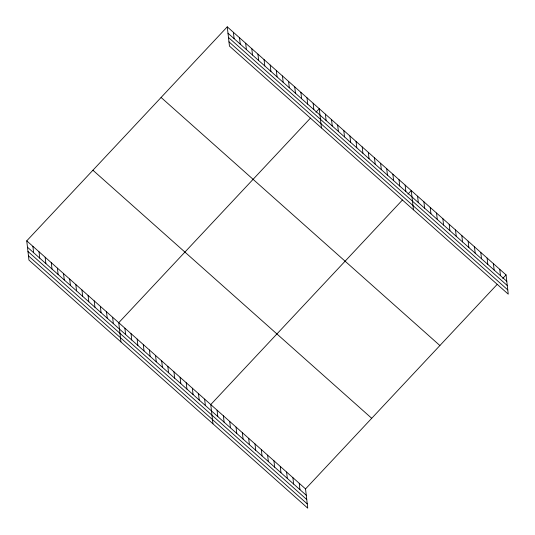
<?xml version="1.0" encoding="UTF-8"?>
<svg xmlns="http://www.w3.org/2000/svg" width="535" height="535" viewBox="0 0 535 535"><rect width="100%" height="100%" fill="white"/><g stroke="black" fill="none" stroke-linecap="round" stroke-linejoin="round"><path stroke-width="0.8" d="M26.75 240.85L305.545 488.91L307.739 508.156L28.944 260.09L26.75 240.85L227.261 26.844L506.056 274.91L508.25 294.15L229.455 46.09L227.261 26.844M310.44 118.121L118.75 322.712L120.943 341.952M315.958 112.236L319.261 108.705L321.455 127.945M402.447 199.983L210.757 404.574L212.95 423.814M407.958 194.098L411.268 190.567L413.461 209.807M305.545 488.91L497.236 284.326M502.746 278.441L506.056 274.91M227.99 33.217L506.785 281.283M228.472 37.463L507.267 285.529M228.973 41.837L507.768 289.903M161.095 97.464L439.89 345.53M92.916 170.224L371.711 418.29M27.479 247.224L306.274 495.283M27.96 251.47L306.756 499.536M28.455 255.844L307.257 503.91M499.737 269.286L500.466 275.659M493.417 263.661L494.146 270.035M487.097 258.037L487.826 264.41M480.778 252.413L481.507 258.786M474.458 246.796L475.187 253.169M468.138 241.171L468.867 247.544M461.819 235.547L462.548 241.92M455.506 229.923L456.228 236.296M449.186 224.305L449.908 230.672M442.866 218.681L443.589 225.054M436.547 213.057L437.269 219.43M430.227 207.433L430.949 213.806M423.907 201.809L424.63 208.182M417.588 196.191L418.31 202.558M405.135 185.11L405.858 191.483M399.003 179.653L399.725 186.026M392.864 174.196L393.593 180.562M386.731 168.739L387.46 175.105M380.599 163.275L381.328 169.648M374.467 157.818L375.189 164.191M368.334 152.361L369.056 158.734M362.202 146.904L362.924 153.277M356.063 141.447L356.791 147.82M349.93 135.99L350.659 142.363M343.798 130.533L344.527 136.906M337.665 125.076L338.394 131.45M331.533 119.619L332.255 125.992M325.4 114.162L326.123 120.535M313.129 103.248L313.858 109.621M306.996 97.791L307.725 104.164M300.864 92.334L301.593 98.707M294.731 86.877L295.454 93.244M288.599 81.42L289.321 87.787M282.467 75.957L283.189 82.33M276.327 70.5L277.056 76.873M270.195 65.043L270.924 71.416M264.063 59.586L264.792 65.959M257.93 54.129L258.652 60.502M251.798 48.672L252.52 55.045M299.225 483.292L299.954 489.665M245.665 43.215L246.388 49.588M292.906 477.668L293.635 484.041M239.526 37.758L240.255 44.131M286.586 472.044L287.315 478.417M233.394 32.301L234.123 38.674M280.266 466.42L280.995 472.793M273.947 460.802L274.676 467.169M267.627 455.178L268.356 461.551M261.307 449.554L262.036 455.927M254.988 443.93L255.717 450.303M248.668 438.305L249.397 444.679M242.355 432.688L243.077 439.054M236.035 427.064L236.758 433.437M229.716 421.44L230.438 427.813M223.396 415.815L224.118 422.189M217.076 410.191L217.798 416.564M204.624 399.117L205.346 405.483M198.485 393.653L199.214 400.026M192.353 388.196L193.082 394.569M186.22 382.739L186.949 389.112M180.088 377.282L180.817 383.655M173.955 371.825L174.677 378.198M167.823 366.368L168.545 372.741M161.684 360.911L162.413 367.284M155.551 355.454L156.28 361.827M149.419 349.997L150.148 356.37M143.286 344.54L144.015 350.913M137.154 339.083L137.876 345.456M131.021 333.626L131.744 339.999M124.889 328.169L125.611 334.542M112.617 317.255L113.346 323.621M106.485 311.798L107.214 318.164M100.353 306.334L101.075 312.707M94.22 300.877L94.942 307.25M88.088 295.42L88.81 301.793M81.949 289.963L82.678 296.337M75.816 284.506L76.545 290.879M69.684 279.049L70.413 285.423M63.551 273.592L64.28 279.965M57.419 268.135L58.141 274.508M51.286 262.678L52.009 269.051M45.147 257.221L45.876 263.594M39.015 251.764L39.744 258.137M32.882 246.307L33.611 252.68"/></g></svg>
